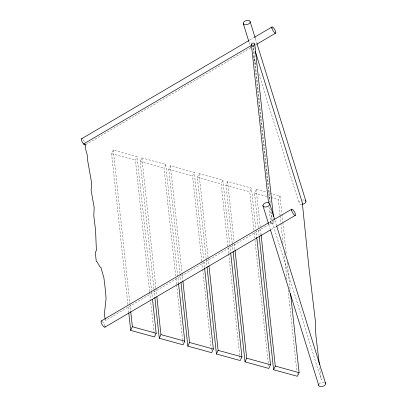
<?xml version="1.0" encoding="UTF-8"?>
<svg xmlns="http://www.w3.org/2000/svg" width="407" height="407" viewBox="0 0 407 407"><rect width="100%" height="100%" fill="white"/><g stroke="black" fill="none" stroke-linecap="round" stroke-linejoin="round"><path stroke-width="0.31" stroke-dasharray="2.04 1.53" d="M127.89 304.517L111.594 153.683L113.283 150.035L137.098 156.593L151.552 290.384M149.593 291.509L135.414 160.241L137.098 156.593M153.948 289.036L140.176 161.554L141.865 157.906L165.685 164.464L178.5 283.109M175.651 276.027L163.996 168.111L165.685 164.464M180.006 273.555L168.763 169.424L170.447 165.776L194.266 172.334L203.673 259.422M201.78 261.177L192.577 175.982L194.266 172.334M206.135 258.704L197.344 177.294L199.028 173.641L222.848 180.199L229.802 244.571M228.658 253.271L221.159 183.852L222.848 180.199M232.199 243.223L225.926 185.16L227.61 181.512L251.429 188.07L255.861 229.09M253.902 230.214L249.745 191.717L251.429 188.07M258.257 227.742L254.507 193.03L256.191 189.382L266.575 192.241M280.031 215.364L278.327 199.588L280.011 195.94L267.185 192.409M249.547 40.156L253.927 37.586M85.755 144.617L254.334 45.645M269.231 222.38L273.611 219.811M271.281 229.477L275.656 226.903M111.594 153.683L135.414 160.241M140.176 161.554L163.996 168.111M168.763 169.424L192.577 175.982M197.344 177.294L221.159 183.852M225.926 185.16L249.745 191.717M254.507 193.03L270.385 197.4M270.996 197.568L278.327 199.588M255.433 38.731L256.751 42.979M254.375 48.479L253.246 44.841L270.294 202.696M249.069 42.221L250.01 45.253M250.198 45.864L251.328 49.501M253.403 56.176L256.42 65.888M258.867 73.779L299.023 203.037M274.928 220.35L276.434 225.203M268.747 224.44L270.258 229.299M105.225 319.276L105.444 320.472L271.912 222.741L270.411 208.852M319.821 367.745L321.245 379.884L272.476 222.899L271.25 211.533M280.011 195.94L281.919 213.609M281.99 214.24L282.804 221.815M282.875 222.446L286.284 253.999M287.169 262.205L290.237 290.603M280.097 215.995L280.845 222.939M280.916 223.57L283.099 243.762M284.05 252.599L287.118 280.998M288.075 289.835L296.8 370.614M297.069 373.138L297.207 374.399M273.606 218.422L274.013 222.212M252.676 44.684L269.658 201.908M268.961 206.985L270.665 222.771M256.191 189.382L260.215 226.618M260.485 229.141L261.101 234.819M258.526 230.265L259.076 235.312M255.927 229.721L256.746 237.296M254.177 232.738L254.721 237.79M254.991 240.313L268.284 363.375M268.355 364.006L268.625 366.529M227.61 181.512L234.086 241.468M234.361 243.991L234.971 249.669M232.265 243.854L233.013 250.793M229.869 245.202L230.616 252.147M228.729 253.902L239.703 355.504M239.769 356.14L240.11 359.295M199.028 173.641L208.094 257.58M208.165 258.211L208.913 265.15M206.207 259.335L206.954 266.275M203.943 261.945L204.558 267.628M201.852 261.808L202.6 268.752M202.666 269.383L211.121 347.639M211.187 348.27L211.462 350.793M170.447 165.776L181.965 272.431M182.036 273.061L182.855 280.632M180.077 274.186L180.825 281.125M175.926 278.551L176.541 284.234M176.607 284.864L182.54 339.769M182.606 340.4L182.947 343.554M141.865 157.906L155.906 287.912M155.973 288.543L156.726 295.482M154.014 289.667L154.767 296.606M151.618 291.015L152.371 297.96M149.664 292.14L154.299 335.058M113.283 150.035L129.848 303.393M129.914 304.024L130.733 311.599M128.159 307.041L128.709 312.088M301.811 204.431A3.582 2.066 -17.3 0 1 299.084 203.302A3.582 2.066 -17.3 0 1 300.564 200.819M302.264 200.122A3.582 2.066 -17.3 0 1 304.782 200.142M319.057 384.106A3.582 2.066 -17.3 0 1 324.465 382.366M253.795 45.665A1.699 1.379 -6.2 0 1 252.498 45.742M83.135 139.794A3.582 1.018 59.6 0 1 84.615 142.058M102.31 321.484A3.582 1.018 59.6 0 1 104.92 325.819M271.342 223.647A1.699 1.379 -6.2 0 0 274.023 222.573A1.699 1.379 -6.2 0 0 271.647 221.255A1.699 1.379 -6.2 0 0 271.342 223.647"/><path stroke-width="0.61" d="M152.508 299.221L156.186 333.302L154.502 336.95L130.683 330.392L132.367 326.745L130.733 311.599M178.566 283.74L184.768 341.168L183.084 344.815L159.264 338.258L160.953 334.61L156.863 296.749M204.624 268.259L213.349 349.038L211.665 352.686L187.846 346.128L189.535 342.48L182.921 281.262M230.688 252.778L241.936 356.908L240.247 360.556L216.427 353.998L218.116 350.351L208.979 265.781M256.746 237.296L270.518 364.774L268.829 368.427L245.014 361.869L246.698 358.221L235.043 250.3M290.578 293.757L299.099 372.644L297.41 376.292L273.596 369.734L275.28 366.086L261.101 234.819M81.517 138.807L249.003 40.481M254.472 37.266L271.988 26.984M251.582 45.325L83.588 143.956L85.358 144.134C84.524 149.344 88.126 154.131 87.449 159.366L91.687 183.262L91.112 190.313L94.185 207.601L93.783 215.568L95.533 229.869L96.418 250.539L95.284 252.279L96.286 261.513L97.024 261.798L100.178 267.155L100.85 267.185L103.892 277.772L105.576 291.605L106.054 298.702L104.345 314.479L105.225 319.276M256.522 44.363L275.676 33.115M101.201 321.031L268.686 222.7M274.705 219.164L291.671 209.203M104.889 327.162L270.731 229.797M276.205 226.582L295.36 215.334M132.367 326.745L156.186 333.302M160.953 334.61L184.768 341.168M189.535 342.48L213.349 349.038M218.116 350.351L241.936 356.908M246.698 358.221L270.518 364.774M275.28 366.086L299.099 372.644M250.152 21.744A3.582 2.066 -17.3 0 1 245.151 24.791A3.582 2.066 -17.3 0 1 244.76 21.189A3.582 2.066 -17.3 0 1 250.152 21.744L255.245 38.126M256.939 43.59L305.957 201.368M255.316 51.511L302.783 204.304L302.421 203.892L308.852 266.702L315.481 321.861L315.242 326.205L315.974 336.162L319.373 364.611M243.223 23.408L248.875 41.616M269.836 203.963A3.582 2.066 -17.3 0 1 264.835 207.015A3.582 2.066 -17.3 0 1 264.443 203.414A3.582 2.066 -17.3 0 1 269.836 203.963L274.74 219.739M276.623 225.809L325.641 383.592M262.907 205.632L268.559 223.835M270.446 229.904L318.706 385.256M254.782 44.149L273.397 216.529M251.429 44.709L268.549 203.195M259.208 236.574L273.596 369.734M233.084 251.424L245.014 361.869M207.021 266.906L216.427 353.998M180.962 282.387L187.846 346.128M154.833 297.237L159.264 338.258M128.775 312.718L130.683 330.392M85.205 144.943A3.582 1.018 59.6 0 1 82.107 141.692A3.582 1.018 59.6 0 1 82.168 138.904M305.382 200.442A3.582 2.066 -17.3 0 1 302.716 204.283M325.061 382.661A3.582 2.066 -17.3 0 1 322.848 386.38A3.582 2.066 -17.3 0 1 318.767 384.691M251.791 45.35A1.699 1.379 -6.2 0 1 251.928 43.483A1.699 1.379 -6.2 0 1 254.217 43.346A1.699 1.379 -6.2 0 1 254.477 45.192M105.047 326.434A3.582 1.018 59.6 0 1 102.488 325.122A3.582 1.018 59.6 0 1 101.47 320.97M271.957 28.327A3.582 1.018 59.6 0 0 275.407 33.176A3.582 1.018 59.6 0 0 274.135 28.643A3.582 1.018 59.6 0 0 271.957 28.327M291.641 210.551A3.582 1.018 59.6 0 0 295.09 215.395A3.582 1.018 59.6 0 0 293.818 210.867A3.582 1.018 59.6 0 0 291.641 210.551"/></g></svg>
